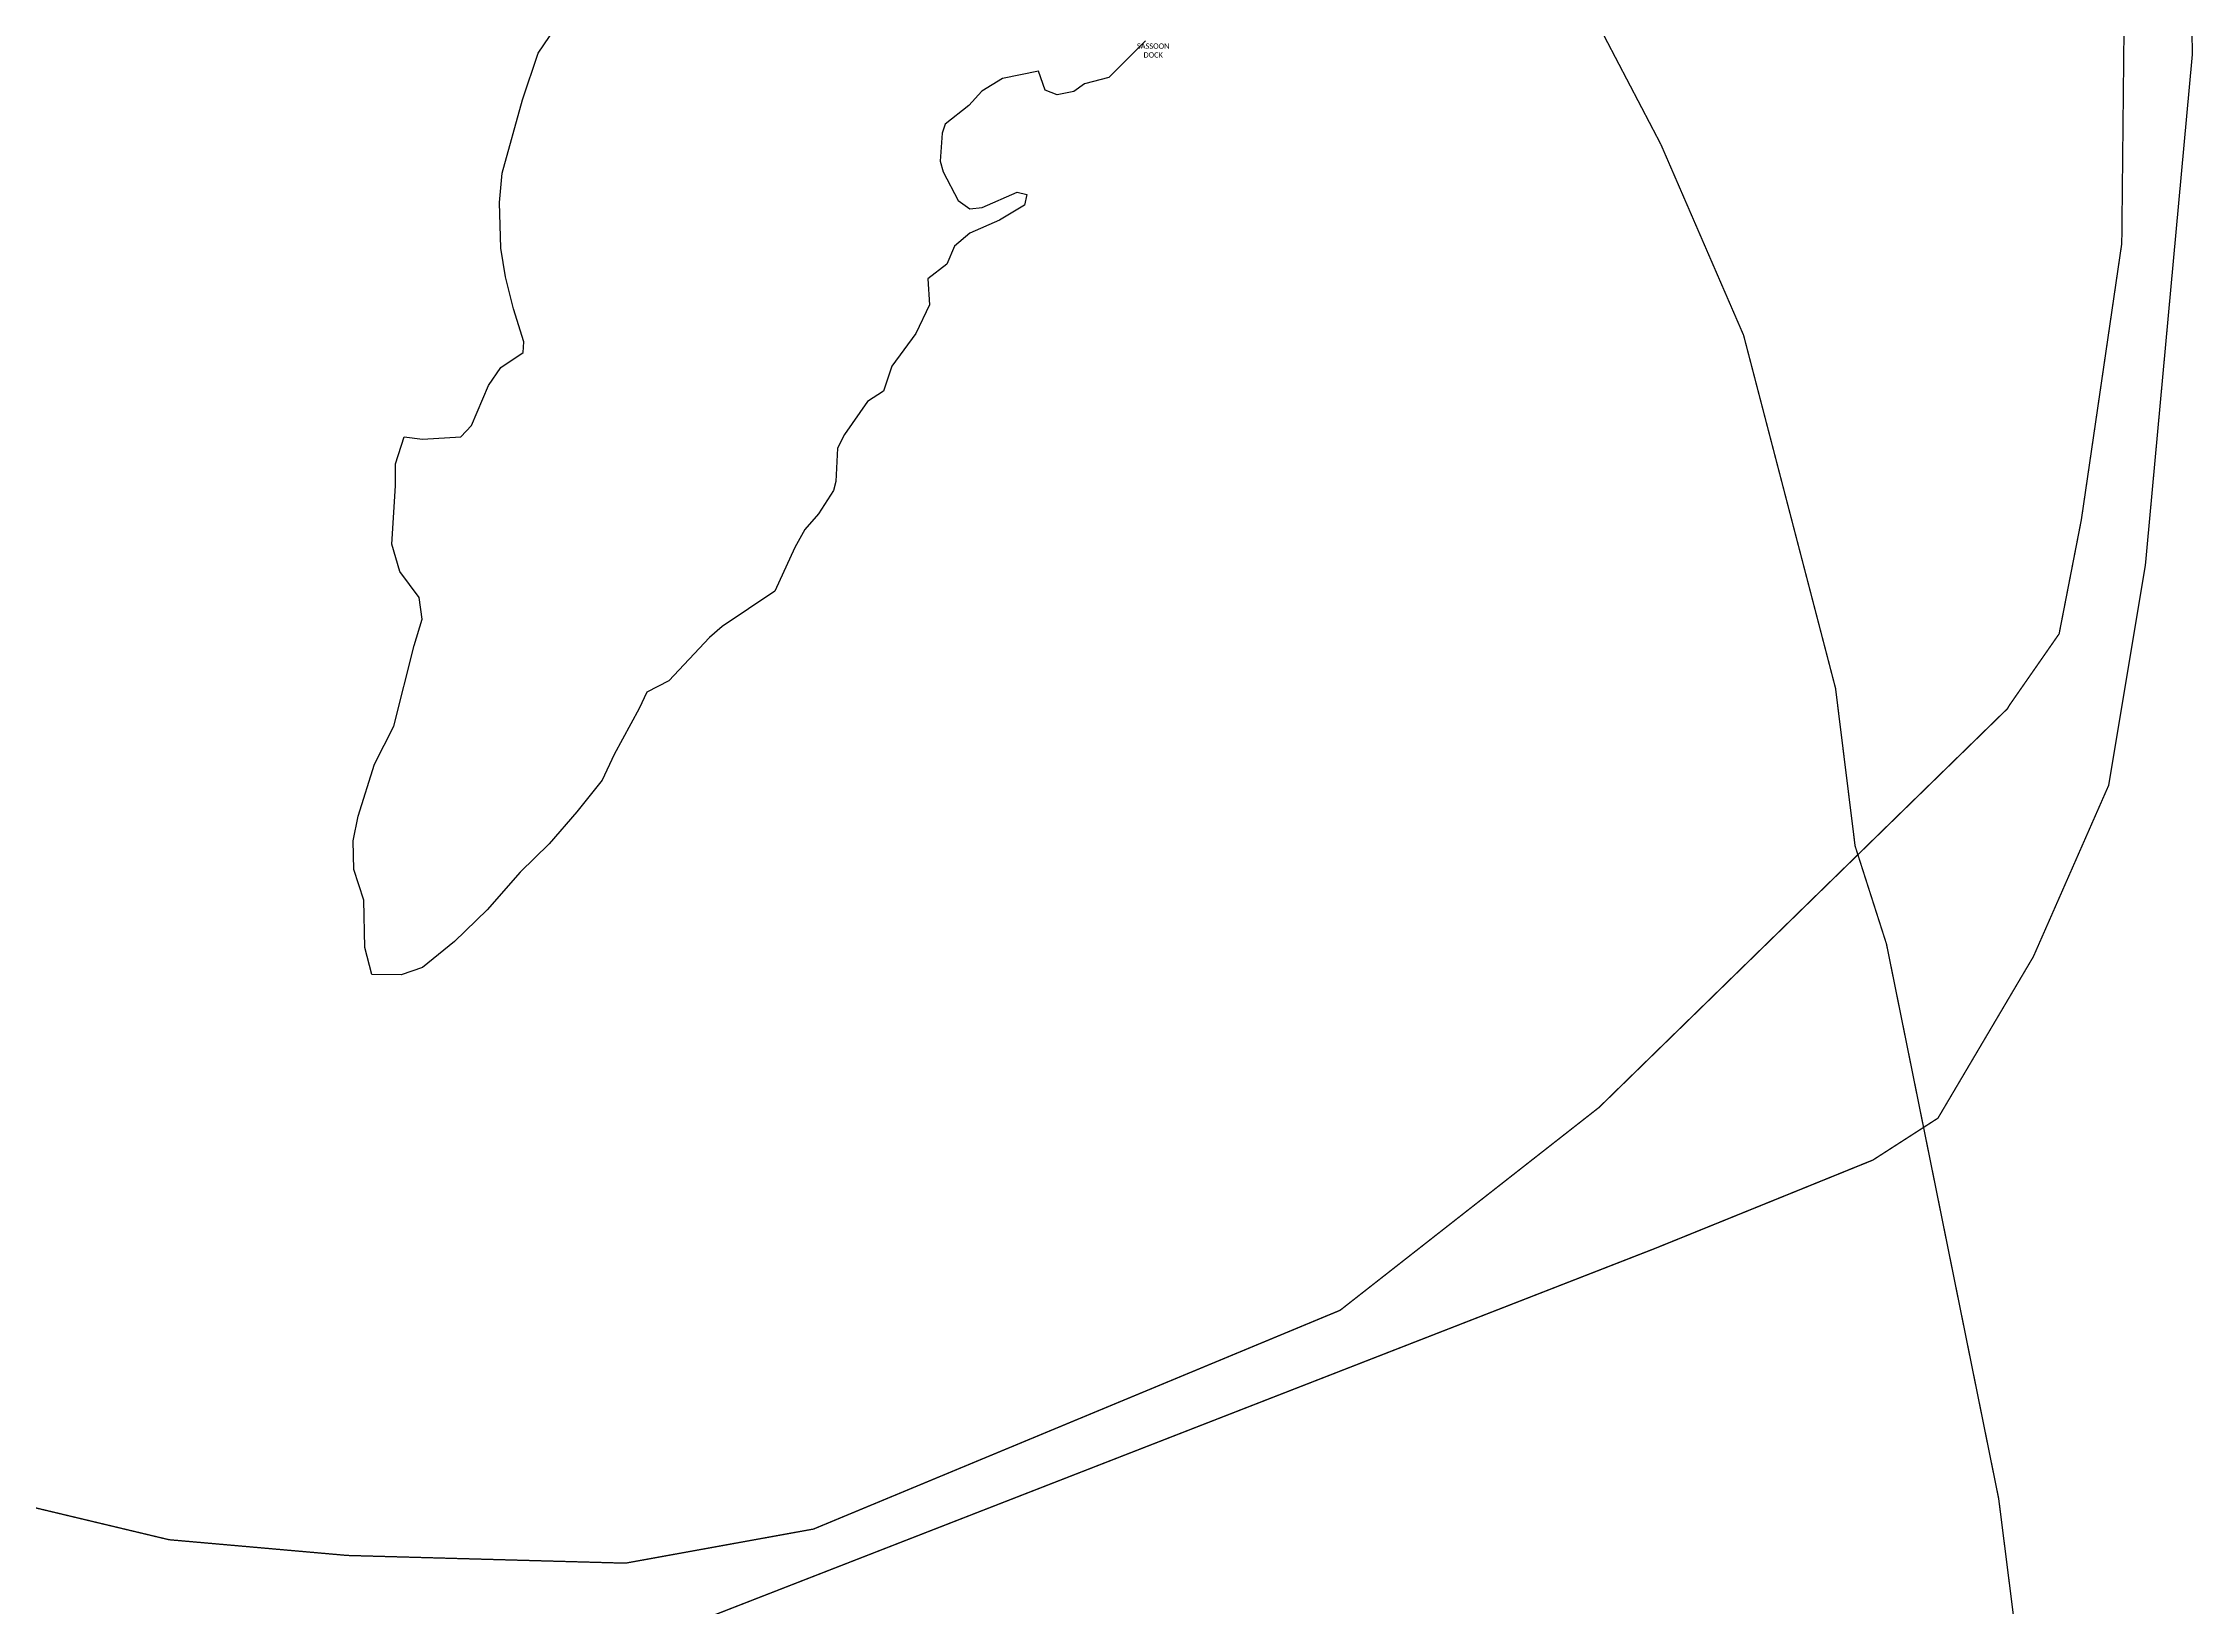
# Model space of a CAD drawing. Header units: metres. Extents: x 244144 to 284336, y 2072778 to 2118024.
# Drawn here: x 266925 to 275010, y 2086476 to 2092359 of the extents above; entities that cross this region are included whole.
import ezdxf

# ---------------------------------------------------------------- set-up
doc = ezdxf.new("R2010")
doc.units = ezdxf.units.M
doc.linetypes.add('DASHED2', pattern=[0.375, 0.25, -0.125])
for name, color, linetype in [('FERRY ROUTE', 5, 'Continuous'), ('JETTY TEXT', 7, 'Continuous'), ('village', 3, 'Continuous')]:
    doc.layers.add(name, color=color, linetype=linetype)

msp = doc.modelspace()

# ---------------------------------------------------------------- linework, layer by layer
at = {"layer": 'FERRY ROUTE', "linetype": 'DASHED2', "ltscale": 200, "const_width": 5}
for points in [[(273584.1, 2097480.1), (273766.7, 2097557), (274166.5, 2097431.7), (274207.2, 2097413.3), (274384.2, 2097207.2), (274530, 2096628.7), (274806.9, 2095143.4), (274984, 2093910.1), (275008, 2092316.3), (274831.4, 2090395.4), (274693.2, 2089566.6), (274410, 2088922.1), (274051.2, 2088314.8), (273806.6, 2088157.2), (272987.9, 2087825), (268453.3, 2086057.6), (267562.1, 2085291.8), (267011.8, 2084703.1), (265678.8, 2082859.3), (264264.4, 2080553.9), (263351, 2078423.5), (262705.2, 2076116.5), (262137.9, 2073537.8), (261964.8, 2072780.7)], [(273572.8, 2097461.9), (273931.8, 2097387.4), (274097.7, 2097290), (274164.6, 2097126.8), (274168.1, 2097113.4), (274321.3, 2096605.9), (274532.8, 2095620.5), (274531.6, 2095601.3), (274627.3, 2095071.9), (274624.1, 2095079.3), (274721.7, 2094169.3), (274757.7, 2093056.2), (274742.6, 2091605.5), (274590.6, 2090566.2), (274507, 2090136.8), (274321.1, 2089869.6), (274312.6, 2089855.2), (272777.1, 2088355.5), (271803, 2087592.1), (269822.6, 2086769.1), (269115.2, 2086640.8), (268069.3, 2086669.8), (267398.8, 2086729), (266818.6, 2086867.5)]]:
    msp.add_lwpolyline(points, dxfattribs=at)
at = {"layer": 'FERRY ROUTE', "linetype": 'DASHED2', "ltscale": 200}
msp.add_lwpolyline([(271893.9, 2093697.8, 5, 5, 0), (271999.3, 2093701.9, 5, 5, 0), (272085, 2093579.4, 5, 5, 0), (272607.5, 2092746.3, 5, 5, 0), (273009.2, 2091978.1, 5, 5, 0), (273320.3, 2091260.2, 5, 5, 0), (273666.1, 2089932.2, 5, 5, 0), (273739.7, 2089338.6, 5, 5, 0), (273857.6, 2088970.4, 5, 5, 0), (274279.7, 2086883.2, 5, 5, 0), (274443.9, 2085581, 5, 5, 0)], format="xyseb", dxfattribs=at)
at = {"layer": 'village', "color": 6}
msp.add_polyline3d([(271070.8, 2092367, 0), (270932.9, 2092229.1, 0), (270841.2, 2092206, 0), (270801, 2092176.5, 0), (270738.3, 2092164.8, 0), (270693.4, 2092182.4, 0), (270668.1, 2092253.9, 0), (270533.8, 2092225.9, 0), (270455.7, 2092178.2, 0), (270406.9, 2092124, 0), (270317.7, 2092053.8, 0), (270306.8, 2092020.1, 0), (270298.7, 2091914.6, 0), (270310.2, 2091874.4, 0), (270367.1, 2091767.2, 0), (270410, 2091736.1, 0), (270457, 2091741, 0), (270588.8, 2091798.2, 0), (270624.8, 2091789.5, 0), (270616.1, 2091749.1, 0), (270522.4, 2091692.3, 0), (270410.7, 2091644.3, 0), (270352.8, 2091594.5, 0), (270324.2, 2091527, 0), (270252.9, 2091472.6, 0), (270258.2, 2091374, 0), (270207.5, 2091266, 0), (270116.5, 2091144.2, 0), (270085.9, 2091049.8, 0), (270025.7, 2091011.2, 0), (269939.2, 2090887.2, 0), (269912.8, 2090835.4, 0), (269907, 2090709.9, 0), (269898.3, 2090676.1, 0), (269840.8, 2090588.3, 0), (269789.7, 2090529.5, 0), (269752.1, 2090462, 0), (269677.2, 2090297.7, 0), (269478.7, 2090163.9, 0), (269431.9, 2090123.1, 0), (269278.6, 2089960.5, 0), (269195.9, 2089917.2, 0), (269167.3, 2089856.4, 0), (269072.3, 2089683.1, 0), (269028.2, 2089586.3, 0), (268932.8, 2089466.7, 0), (268828.4, 2089347.1, 0), (268719.3, 2089240.8, 0), (268594.9, 2089098.6, 0), (268472.6, 2088978.8, 0), (268352.3, 2088881.4, 0), (268271.8, 2088853.9, 0), (268161.8, 2088855.5, 0), (268134.8, 2088957.3, 0), (268131.1, 2089134.4, 0), (268094.3, 2089250.6, 0), (268091.2, 2089358.3, 0), (268110.6, 2089450.4, 0), (268171.8, 2089646, 0), (268244.7, 2089790, 0), (268320.7, 2090093.3, 0), (268351.3, 2090192.3, 0), (268339.4, 2090272.9, 0), (268266.9, 2090371, 0), (268236.9, 2090473.8, 0), (268250.8, 2090693.7, 0), (268250.2, 2090776.7, 0), (268283, 2090877.9, 0), (268352.6, 2090869.4, 0), (268496, 2090877.3, 0), (268536, 2090920.3, 0), (268599.8, 2091071, 0), (268646.4, 2091138.7, 0), (268731.1, 2091195.4, 0), (268733, 2091235.8, 0), (268693.9, 2091358.8, 0), (268663.8, 2091479.6, 0), (268647.2, 2091587.1, 0), (268641.4, 2091759.7, 0), (268651.7, 2091869.6, 0), (268727.9, 2092146.1, 0), (268787.1, 2092321.5, 0), (268917.8, 2092513.1, 0)], dxfattribs=at)

# ---------------------------------------------------------------- texts
at = {"layer": 'JETTY TEXT', "insert": (271028.9, 2092357.8), "char_height": 20, "attachment_point": 1}
msp.add_mtext_dynamic_manual_height_columns('\\pxqc;{\\fCalibri|b0|i0|c0|p34;SASSOON DOCK}', width=142.227, gutter_width=1, heights=[54], dxfattribs=at)

doc.saveas('drawing.dxf')
